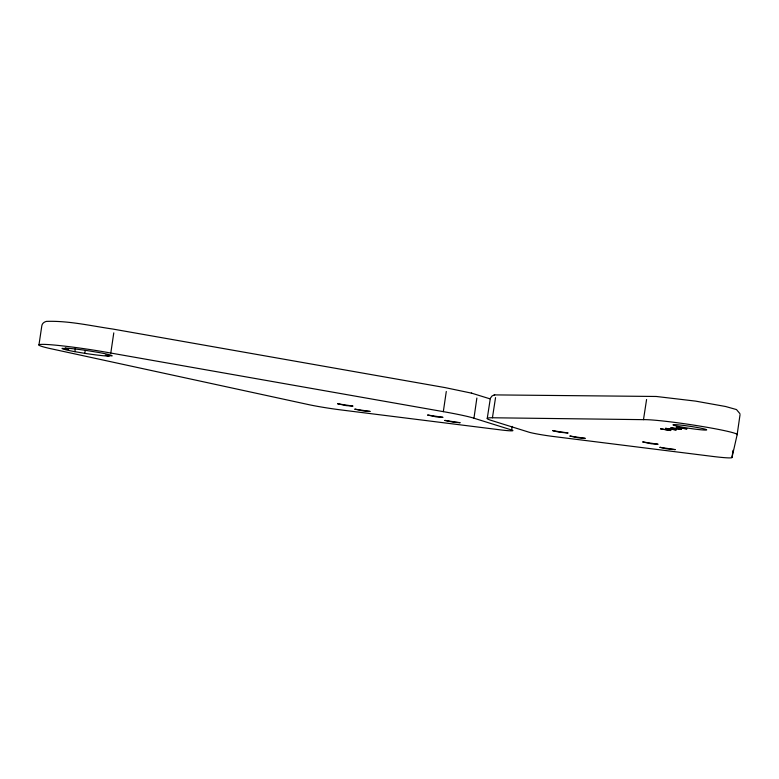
<?xml version="1.0" encoding="UTF-8"?>
<svg xmlns="http://www.w3.org/2000/svg" width="779" height="779" viewBox="0 0 779 779"><rect width="100%" height="100%" fill="white"/><g stroke="black" fill="none" stroke-linecap="round" stroke-linejoin="round"><path stroke-width="1.17" d="M740.05 414.584L737.129 434.77L731.968 457.546A30.868 1.889 8.5 0 1 712.318 456.377L553.616 436.522A19.475 1.188 8.5 0 1 528.756 432.131L491.004 420.329A58.104 3.544 8.5 0 1 492.435 417.768L495.541 397.621M476.875 398.03L473.953 418.206L511.647 429.989L512.183 426.386M446.289 391.477L443.319 411.643A58.104 3.544 8.5 0 1 473.953 418.206M113.783 332.876L110.803 353.043L443.319 411.643M38.95 344.99L41.823 325.768C42.115 323.402 44.286 321.854 46.467 321.386C68.669 320.617 90.812 325.846 112.712 329.03L445.062 387.601L471.762 393.191M85.164 350.939L84.804 353.345L87.715 353.783A25.317 1.548 8.5 0 0 108.573 356.13L109.177 356.149L105.36 355.273L112.127 355.915A25.317 1.548 8.5 0 0 98.631 352.459L86.488 350.482A25.317 1.548 8.5 0 0 65.64 348.135L64.93 348.106L68.815 348.992L62.077 348.349A25.317 1.548 8.5 0 0 72.885 351.3L74.881 351.67L75.417 348.067M487.255 418.381L490.361 398.225L492.055 395.966L494.675 394.797M492.435 417.768L643.483 419.657L646.58 399.51M731.968 457.546L733.039 450.33M84.804 353.345L74.881 351.67M494.217 394.895L656.269 396.472L695.53 401.107L725.58 406.502L736.486 409.569L739.914 413.649M471.353 393.074L489.894 398.809M110.803 353.043A48.688 2.97 8.5 0 0 48.639 344.6A48.688 2.97 8.5 0 0 53.361 349.255L308.367 404.564A30.868 1.889 8.5 0 0 341.747 410.027L500.507 429.881A19.475 1.188 8.5 0 0 511.647 429.989M643.483 419.657A48.688 2.97 8.5 0 1 698.481 425.87A48.688 2.97 8.5 0 1 737.129 434.77M337.745 403.795L346.139 405.606L353.014 406.102L337.745 403.795M354.903 409.16L363.306 410.961L370.181 411.458L354.903 409.16M427.729 415.051L436.133 416.862L443.008 417.349L427.729 415.051M444.897 420.417L453.29 422.218L460.165 422.715L444.897 420.417M552.837 430.699L559.215 432.199L568.105 432.997L552.837 430.699M569.994 436.065L578.388 437.866L585.263 438.363L569.994 436.065M642.821 441.956L651.215 443.757L658.089 444.254L642.821 441.956M665.597 428.343L676.094 429.92L665.597 428.343M659.979 447.321L666.366 448.821L675.257 449.619L659.979 447.321M670.933 427.827L681.44 429.414L670.933 427.827M676.279 427.311L686.776 428.898L676.279 427.311M660.582 428.83L670.738 430.514L660.582 428.83M679.181 426.571A17.041 1.042 8.5 0 0 706.465 429.989A17.041 1.042 8.5 0 0 683.816 425.461A17.041 1.042 8.5 0 0 679.181 426.571"/></g></svg>
